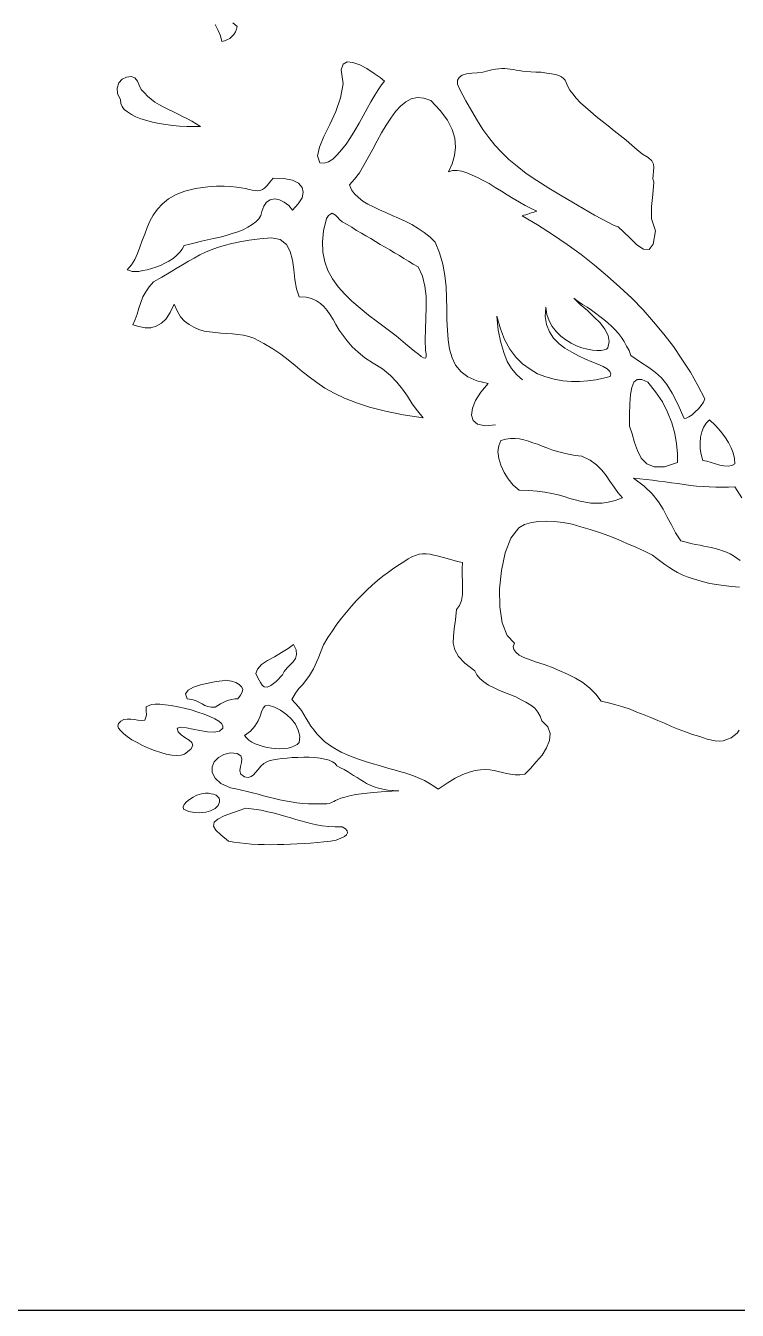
# Model space of a CAD drawing. Header units: millimetres. Extents: x 87938 to 265635, y 330093 to 434310.
# Drawn here: x 220151 to 222802, y 348959 to 353745 of the extents above; entities that cross this region are included whole.
import ezdxf

# ---------------------------------------------------------------- set-up
doc = ezdxf.new("R2010")
doc.units = ezdxf.units.MM
doc.layers.add('www.cad-blocks.net', color=7, linetype='Continuous')

# ---------------------------------------------------------------- blocks, each defined once
blk = doc.blocks.new('A$C5F7565A8')
at = {"lineweight": 0}
for p, q in [((536.7, 4790.1), (548.1, 4768.4)), ((619.3, 4782.5), (602.8, 4796.5)), ((548.1, 4768.4), (557, 4748.1)), ((557, 4748.1), (562.1, 4726.5)), ((591.4, 4738), (599, 4745.6)), ((599, 4745.6), (606.6, 4753.2)), ((606.6, 4753.2), (613, 4763.4)), ((613, 4763.4), (616.8, 4772.3)), ((616.8, 4772.3), (619.3, 4782.5)), ((562.1, 4726.5), (572.2, 4729.1)), ((572.2, 4729.1), (581.2, 4732.9)), ((581.2, 4732.9), (591.4, 4738)), ((1007.2, 4621), (1013.6, 4642.6)), ((1013.6, 4642.6), (1028.8, 4651.5)), ((1028.8, 4651.5), (1050.5, 4649)), ((1050.5, 4649), (1075.9, 4640.1)), ((223.8, 4596.8), (207.3, 4594.3)), ((237.8, 4591.8), (223.8, 4596.8)), ((1013.6, 4568.9), (1007.2, 4621)), ((1075.9, 4640.1), (1102.5, 4626.1)), ((1102.5, 4626.1), (1129.3, 4608.3)), ((1129.3, 4608.3), (1152.1, 4593)), ((1457.4, 4601.9), (1445.9, 4593)), ((1473.9, 4607), (1457.4, 4601.9)), ((1493, 4609.5), (1473.9, 4607)), ((1513.3, 4610.8), (1493, 4609.5)), ((1535, 4612.1), (1513.3, 4610.8)), ((1552.8, 4617.2), (1535, 4612.1)), ((1568, 4621), (1552.8, 4617.2)), ((1582, 4623.6), (1568, 4621)), ((1594.7, 4624.8), (1582, 4623.6)), ((1604.9, 4626.1), (1594.7, 4624.8)), ((1616.3, 4626.1), (1604.9, 4626.1)), ((1626.5, 4624.8), (1616.3, 4626.1)), ((1636.7, 4623.6), (1626.5, 4624.8)), ((1646.9, 4622.3), (1636.7, 4623.6)), ((1658.3, 4619.8), (1646.9, 4622.3)), ((1669.7, 4618.5), (1658.3, 4619.8)), ((1682.5, 4615.9), (1669.7, 4618.5)), ((1696.5, 4614.7), (1682.5, 4615.9)), ((1713, 4613.4), (1696.5, 4614.7)), ((1732, 4612.1), (1713, 4613.4)), ((1752.4, 4612.1), (1732, 4612.1)), ((1772.7, 4609.5), (1752.4, 4612.1)), ((1790.6, 4607), (1772.7, 4609.5)), ((1804.6, 4604.5), (1790.6, 4607)), ((1817.3, 4600.6), (1804.6, 4604.5)), ((1827.4, 4595.6), (1817.3, 4600.6)), ((1835.1, 4589.2), (1827.4, 4595.6)), ((178, 4572.7), (171.7, 4553.6)), ((171.7, 4553.6), (173, 4533.3)), ((190.7, 4586.7), (178, 4572.7)), ((207.3, 4594.3), (190.7, 4586.7)), ((248, 4579), (237.8, 4591.8)), ((254.3, 4563.8), (248, 4579)), ((261.9, 4548.5), (254.3, 4563.8)), ((273.4, 4535.8), (261.9, 4548.5)), ((1004.7, 4516.7), (1013.6, 4568.9)), ((1144.5, 4547.2), (1131.8, 4526.9)), ((1157.3, 4565.1), (1144.5, 4547.2)), ((1152.1, 4593), (1168.7, 4579)), ((1168.7, 4579), (1157.3, 4565.1)), ((1445.9, 4593), (1439.6, 4582.9)), ((1439.6, 4582.9), (1439.6, 4567.6)), ((1439.6, 4567.6), (1448.5, 4548.5)), ((1448.5, 4548.5), (1471.4, 4505.3)), ((1841.5, 4582.9), (1835.1, 4589.2)), ((1845.3, 4574), (1841.5, 4582.9)), ((1850.3, 4561.3), (1845.3, 4574)), ((1858, 4546), (1850.3, 4561.3)), ((173, 4533.3), (184.4, 4509.1)), ((184.4, 4509.1), (185.7, 4496.4)), ((284.9, 4523.1), (273.4, 4535.8)), ((298.8, 4511.7), (284.9, 4523.1)), ((312.8, 4501.4), (298.8, 4511.7)), ((329.4, 4491.3), (312.8, 4501.4)), ((986.8, 4465.9), (1004.7, 4516.7)), ((1117.8, 4502.7), (1103.9, 4477.3)), ((1131.8, 4526.9), (1117.8, 4502.7)), ((1227.2, 4486.2), (1247.5, 4502.7)), ((1247.5, 4502.7), (1267.9, 4512.9)), ((1267.9, 4512.9), (1290.8, 4518)), ((1290.8, 4518), (1315, 4515.5)), ((1315, 4515.5), (1340.4, 4506.6)), ((1340.4, 4506.6), (1376, 4469.7)), ((1471.4, 4505.3), (1493, 4467.1)), ((1869.4, 4532), (1858, 4546)), ((1882.1, 4515.5), (1869.4, 4532)), ((1898.7, 4498.9), (1882.1, 4515.5)), ((1916.5, 4482.4), (1898.7, 4498.9)), ((185.7, 4496.4), (190.7, 4484.9)), ((190.7, 4484.9), (198.4, 4473.5)), ((198.4, 4473.5), (211.1, 4464.6)), ((211.1, 4464.6), (225.1, 4454.4)), ((225.1, 4454.4), (241.6, 4446.8)), ((345.9, 4482.4), (329.4, 4491.3)), ((363.7, 4473.5), (345.9, 4482.4)), ((381.5, 4464.6), (363.7, 4473.5)), ((399.3, 4455.7), (381.5, 4464.6)), ((415.8, 4448), (399.3, 4455.7)), ((964, 4417.5), (986.8, 4465.9)), ((1103.9, 4477.3), (1088.6, 4450.6)), ((1191.6, 4441.7), (1209.4, 4465.9)), ((1209.4, 4465.9), (1227.2, 4486.2)), ((1376, 4469.7), (1402.7, 4434.1)), ((1493, 4467.1), (1514.6, 4431.5)), ((1935.5, 4465.9), (1916.5, 4482.4)), ((1957.2, 4448), (1935.5, 4465.9)), ((241.6, 4446.8), (260.7, 4439.1)), ((260.7, 4439.1), (282.3, 4432.8)), ((282.3, 4432.8), (303.9, 4426.4)), ((303.9, 4426.4), (328.1, 4421.4)), ((328.1, 4421.4), (353.5, 4417.5)), ((353.5, 4417.5), (379, 4413.7)), ((379, 4413.7), (404.4, 4411.2)), ((404.4, 4411.2), (431.1, 4409.9)), ((433.7, 4439.1), (415.8, 4448)), ((431.1, 4409.9), (456.5, 4409.9)), ((450.2, 4430.2), (433.7, 4439.1)), ((466.7, 4420.1), (450.2, 4430.2)), ((456.5, 4409.9), (482, 4409.9)), ((482, 4409.9), (466.7, 4420.1)), ((942.3, 4373), (964, 4417.5)), ((1073.3, 4422.6), (1058.1, 4395.9)), ((1088.6, 4450.6), (1073.3, 4422.6)), ((1157.3, 4387), (1173.8, 4415)), ((1173.8, 4415), (1191.6, 4441.7)), ((1402.7, 4434.1), (1420.5, 4399.7)), ((1514.6, 4431.5), (1535, 4399.7)), ((1978.8, 4430.2), (1957.2, 4448)), ((2001.7, 4412.5), (1978.8, 4430.2)), ((2023.3, 4394.6), (2001.7, 4412.5)), ((925.8, 4333.6), (942.3, 4373)), ((1041.5, 4369.2), (1025, 4345)), ((1058.1, 4395.9), (1041.5, 4369.2)), ((1124.2, 4326), (1140.7, 4356.5)), ((1140.7, 4356.5), (1157.3, 4387)), ((1420.5, 4399.7), (1430.7, 4366.7)), ((1430.7, 4366.7), (1433.2, 4333.6)), ((1535, 4399.7), (1556.6, 4369.2)), ((1556.6, 4369.2), (1579.5, 4341.2)), ((2046.2, 4376.8), (2023.3, 4394.6)), ((2069.1, 4359), (2046.2, 4376.8)), ((2089.4, 4341.2), (2069.1, 4359)), ((918.2, 4300.6), (925.8, 4333.6)), ((1008.5, 4323.4), (991.9, 4304.4)), ((1025, 4345), (1008.5, 4323.4)), ((1107.7, 4295.4), (1124.2, 4326)), ((1433.2, 4333.6), (1429.4, 4301.8)), ((1579.5, 4341.2), (1603.6, 4314.5)), ((1603.6, 4314.5), (1631.6, 4287.8)), ((2109.8, 4323.4), (2089.4, 4341.2)), ((2128.8, 4306.9), (2109.8, 4323.4)), ((927.1, 4275.1), (918.2, 4300.6)), ((943.6, 4273.8), (927.1, 4275.1)), ((958.9, 4278.9), (943.6, 4273.8)), ((975.4, 4289.1), (958.9, 4278.9)), ((991.9, 4304.4), (975.4, 4289.1)), ((1074.6, 4238.2), (1091.1, 4266.2)), ((1091.1, 4266.2), (1107.7, 4295.4)), ((1420.5, 4271.3), (1406.5, 4242)), ((1429.4, 4301.8), (1420.5, 4271.3)), ((1631.6, 4287.8), (1662.1, 4262.4)), ((1662.1, 4262.4), (1696.5, 4235.7)), ((2150.4, 4295.4), (2128.8, 4306.9)), ((2164.5, 4282.7), (2150.4, 4295.4)), ((2170.8, 4270), (2164.5, 4282.7)), ((2172.1, 4257.3), (2170.8, 4270)), ((741.4, 4202.6), (752.9, 4217.9)), ((752.9, 4217.9), (793.6, 4216.6)), ((793.6, 4216.6), (825.3, 4210.3)), ((1037.7, 4192.5), (1056.8, 4214.1)), ((1056.8, 4214.1), (1074.6, 4238.2)), ((1406.5, 4242), (1421.8, 4245.9)), ((1421.8, 4245.9), (1438.3, 4245.9)), ((1438.3, 4245.9), (1456.1, 4243.3)), ((1456.1, 4243.3), (1475.2, 4238.2)), ((1475.2, 4238.2), (1494.3, 4229.3)), ((1494.3, 4229.3), (1514.6, 4220.4)), ((1514.6, 4220.4), (1536.2, 4209)), ((1696.5, 4235.7), (1735.9, 4209)), ((2168.3, 4215.3), (2169.5, 4229.3)), ((2172.1, 4202.6), (2168.3, 4215.3)), ((2169.5, 4229.3), (2170.8, 4243.3)), ((2170.8, 4243.3), (2172.1, 4257.3)), ((391.7, 4156.8), (424.8, 4169.5)), ((424.8, 4169.5), (464.2, 4179.7)), ((464.2, 4179.7), (509.9, 4186.1)), ((509.9, 4186.1), (541.8, 4188.6)), ((541.8, 4188.6), (571, 4188.6)), ((571, 4188.6), (595.2, 4187.3)), ((595.2, 4187.3), (616.8, 4184.8)), ((616.8, 4184.8), (634.6, 4182.2)), ((634.6, 4182.2), (649.8, 4179.7)), ((649.8, 4179.7), (663.8, 4175.9)), ((663.8, 4175.9), (675.3, 4173.4)), ((675.3, 4173.4), (686.7, 4172.1)), ((686.7, 4172.1), (695.6, 4170.8)), ((695.6, 4170.8), (704.5, 4172.1)), ((704.5, 4172.1), (713.4, 4175.9)), ((713.4, 4175.9), (721, 4181)), ((721, 4181), (731.2, 4189.9)), ((731.2, 4189.9), (741.4, 4202.6)), ((825.3, 4210.3), (848.2, 4198.8)), ((848.2, 4198.8), (861, 4183.5)), ((861, 4183.5), (864.8, 4165.7)), ((864.8, 4165.7), (861, 4144.1)), ((1045.3, 4174.6), (1037.7, 4192.5)), ((1056.8, 4159.4), (1045.3, 4174.6)), ((1536.2, 4209), (1557.8, 4197.5)), ((1557.8, 4197.5), (1580.8, 4183.5)), ((1580.8, 4183.5), (1603.6, 4169.5)), ((1603.6, 4169.5), (1625.2, 4155.6)), ((1735.9, 4209), (1780.4, 4181)), ((1780.4, 4181), (1830, 4150.5)), ((2168.3, 4156.8), (2172.1, 4202.6)), ((321.8, 4102.2), (340.8, 4122.5)), ((340.8, 4122.5), (363.7, 4140.3)), ((363.7, 4140.3), (391.7, 4156.8)), ((728.7, 4128.8), (718.5, 4113.6)), ((742.7, 4136.5), (728.7, 4128.8)), ((759.2, 4140.3), (742.7, 4136.5)), ((777, 4136.5), (759.2, 4140.3)), ((794.8, 4128.8), (777, 4136.5)), ((811.4, 4116.1), (794.8, 4128.8)), ((825.3, 4098.3), (811.4, 4116.1)), ((847, 4122.5), (825.3, 4098.3)), ((861, 4144.1), (847, 4122.5)), ((1070.8, 4145.4), (1056.8, 4159.4)), ((1087.3, 4132.6), (1070.8, 4145.4)), ((1106.4, 4121.2), (1087.3, 4132.6)), ((1126.7, 4111.1), (1106.4, 4121.2)), ((1625.2, 4155.6), (1648.1, 4141.6)), ((1648.1, 4141.6), (1671, 4128.8)), ((1671, 4128.8), (1692.7, 4116.1)), ((1692.7, 4116.1), (1714.3, 4104.7)), ((1830, 4150.5), (1887.2, 4117.4)), ((1887.2, 4117.4), (1950.8, 4080.5)), ((2163.2, 4112.3), (2168.3, 4156.8)), ((293.8, 4057.6), (306.5, 4080.5)), ((306.5, 4080.5), (321.8, 4102.2)), ((707.1, 4079.2), (699.4, 4066.5)), ((710.9, 4093.3), (707.1, 4079.2)), ((718.5, 4113.6), (710.9, 4093.3)), ((952.5, 4067.8), (960.1, 4079.2)), ((960.1, 4079.2), (966.5, 4084.3)), ((966.5, 4084.3), (972.9, 4086.9)), ((972.9, 4086.9), (979.2, 4084.3)), ((979.2, 4084.3), (985.6, 4080.5)), ((985.6, 4080.5), (993.2, 4072.9)), ((993.2, 4072.9), (1000.9, 4064)), ((1149.6, 4099.6), (1126.7, 4111.1)), ((1172.5, 4089.5), (1149.6, 4099.6)), ((1196.7, 4079.2), (1172.5, 4089.5)), ((1220.9, 4069.1), (1196.7, 4079.2)), ((1245, 4057.6), (1220.9, 4069.1)), ((1687.6, 4080.5), (1681.2, 4078)), ((1681.2, 4078), (1738.4, 4043.7)), ((1695.2, 4081.8), (1687.6, 4080.5)), ((1701.6, 4084.3), (1695.2, 4081.8)), ((1707.9, 4085.6), (1701.6, 4084.3)), ((1714.3, 4088.2), (1707.9, 4085.6)), ((1714.3, 4104.7), (1735.9, 4094.5)), ((1721.9, 4089.5), (1714.3, 4088.2)), ((1728.2, 4092), (1721.9, 4089.5)), ((1735.9, 4094.5), (1728.2, 4092)), ((1950.8, 4080.5), (2023.3, 4041.1)), ((2163.2, 4066.5), (2163.2, 4112.3)), ((274.7, 4009.3), (283.6, 4033.5)), ((283.6, 4033.5), (293.8, 4057.6)), ((641, 4025.8), (621.8, 4018.2)), ((658.7, 4034.8), (641, 4025.8)), ((675.3, 4044.9), (658.7, 4034.8)), ((689.3, 4055.1), (675.3, 4044.9)), ((699.4, 4066.5), (689.3, 4055.1)), ((937.2, 3980), (941, 4022)), ((941, 4022), (952.5, 4067.8)), ((1000.9, 4064), (1011, 4055.1)), ((1011, 4055.1), (1028.8, 4044.9)), ((1028.8, 4044.9), (1046.6, 4034.8)), ((1046.6, 4034.8), (1064.4, 4023.3)), ((1064.4, 4023.3), (1082.2, 4013.1)), ((1270.5, 4044.9), (1245, 4057.6)), ((1293.3, 4030.9), (1270.5, 4044.9)), ((1316.2, 4015.7), (1293.3, 4030.9)), ((1738.4, 4043.7), (1794.4, 4008)), ((2023.3, 4041.1), (2038.5, 4036)), ((2038.5, 4036), (2058.9, 4018.2)), ((2177.2, 4022), (2163.2, 4066.5)), ((2169.5, 3972.4), (2177.2, 4022)), ((256.9, 3961), (265.8, 3985.2)), ((265.8, 3985.2), (274.7, 4009.3)), ((442.6, 3972.4), (422.2, 3967.3)), ((462.9, 3977.5), (442.6, 3972.4)), ((485.8, 3982.6), (462.9, 3977.5)), ((508.7, 3987.7), (485.8, 3982.6)), ((531.6, 3992.8), (508.7, 3987.7)), ((555.7, 3997.9), (531.6, 3992.8)), ((578.6, 4004.2), (555.7, 3997.9)), ((571, 3967.3), (599, 3975)), ((600.2, 4011.9), (578.6, 4004.2)), ((599, 3975), (629.5, 3980)), ((621.8, 4018.2), (600.2, 4011.9)), ((629.5, 3980), (663.8, 3986.4)), ((663.8, 3986.4), (703.3, 3991.5)), ((703.3, 3991.5), (746.5, 3995.3)), ((746.5, 3995.3), (779.5, 3989)), ((779.5, 3989), (802.5, 3971.1)), ((938.5, 3941.9), (937.2, 3980)), ((1082.2, 4013.1), (1098.7, 4003)), ((1098.7, 4003), (1116.6, 3992.8)), ((1116.6, 3992.8), (1134.4, 3981.3)), ((1134.4, 3981.3), (1152.1, 3971.1)), ((1337.8, 3997.9), (1316.2, 4015.7)), ((1356.9, 3978.8), (1337.8, 3997.9)), ((1373.5, 3939.4), (1356.9, 3978.8)), ((1794.4, 4008), (1849.1, 3971.1)), ((2058.9, 4018.2), (2083.1, 3994.1)), ((2083.1, 3994.1), (2108.5, 3969.9)), ((2154.3, 3952.1), (2169.5, 3972.4)), ((237.8, 3915.2), (248, 3936.8)), ((248, 3936.8), (256.9, 3961)), ((393, 3929.2), (380.3, 3919)), ((405.7, 3941.9), (393, 3929.2)), ((414.6, 3953.4), (405.7, 3941.9)), ((422.2, 3967.3), (414.6, 3953.4)), ((459.1, 3920.3), (479.5, 3931.8)), ((479.5, 3931.8), (501, 3941.9)), ((501, 3941.9), (522.6, 3950.8)), ((522.6, 3950.8), (545.6, 3959.7)), ((545.6, 3959.7), (571, 3967.3)), ((802.5, 3971.1), (816.4, 3944.5)), ((816.4, 3944.5), (825.3, 3912.7)), ((946.2, 3906.3), (938.5, 3941.9)), ((1152.1, 3971.1), (1170, 3961)), ((1170, 3961), (1187.8, 3950.8)), ((1187.8, 3950.8), (1205.6, 3939.4)), ((1205.6, 3939.4), (1223.4, 3929.2)), ((1223.4, 3929.2), (1239.9, 3919)), ((1384.9, 3897.4), (1373.5, 3939.4)), ((1849.1, 3971.1), (1901.2, 3933)), ((1901.2, 3933), (1950.8, 3893.6)), ((2108.5, 3969.9), (2132.7, 3953.4)), ((2132.7, 3953.4), (2154.3, 3952.1)), ((209.8, 3875.8), (225.1, 3894.9)), ((225.1, 3894.9), (237.8, 3915.2)), ((300.1, 3880.9), (283.6, 3875.8)), ((316.7, 3886), (300.1, 3880.9)), ((333.2, 3892.3), (316.7, 3886)), ((349.7, 3901.2), (333.2, 3892.3)), ((365, 3908.8), (349.7, 3901.2)), ((380.3, 3919), (365, 3908.8)), ((366.2, 3865.6), (391.7, 3880.9)), ((391.7, 3880.9), (415.8, 3894.9)), ((415.8, 3894.9), (437.5, 3908.8)), ((437.5, 3908.8), (459.1, 3920.3)), ((825.3, 3912.7), (830.4, 3877.1)), ((830.4, 3877.1), (834.2, 3840.2)), ((957.6, 3873.2), (946.2, 3906.3)), ((1239.9, 3919), (1257.7, 3908.8)), ((1257.7, 3908.8), (1275.5, 3897.4)), ((1275.5, 3897.4), (1293.3, 3887.2)), ((1293.3, 3887.2), (1309.8, 3852.9)), ((1392.5, 3855.4), (1384.9, 3897.4)), ((1950.8, 3893.6), (1999.1, 3852.9)), ((217.5, 3873.2), (209.8, 3875.8)), ((227.6, 3870.7), (217.5, 3873.2)), ((240.3, 3870.7), (227.6, 3870.7)), ((253.1, 3870.7), (240.3, 3870.7)), ((268.3, 3873.2), (253.1, 3870.7)), ((283.6, 3875.8), (268.3, 3873.2)), ((291.2, 3813.5), (307.7, 3831.3)), ((307.7, 3831.3), (338.3, 3849.1)), ((338.3, 3849.1), (366.2, 3865.6)), ((834.2, 3840.2), (840.6, 3805.8)), ((974.1, 3842.7), (957.6, 3873.2)), ((995.7, 3813.5), (974.1, 3842.7)), ((1309.8, 3852.9), (1318.8, 3816)), ((1397.6, 3813.5), (1392.5, 3855.4)), ((1999.1, 3852.9), (2044.9, 3812.2)), ((268.3, 3775.3), (278.5, 3794.4)), ((278.5, 3794.4), (291.2, 3813.5)), ((840.6, 3805.8), (850.8, 3775.3)), ((1019.9, 3785.5), (995.7, 3813.5)), ((1046.6, 3760), (1019.9, 3785.5)), ((1318.8, 3816), (1323.9, 3777.9)), ((1398.9, 3771.5), (1397.6, 3813.5)), ((2044.9, 3812.2), (2089.4, 3770.2)), ((246.7, 3711.7), (253.1, 3733.4)), ((253.1, 3733.4), (260.7, 3755)), ((260.7, 3755), (268.3, 3775.3)), ((384.1, 3748.6), (370.1, 3716.8)), ((395.5, 3723.2), (384.1, 3748.6)), ((850.8, 3775.3), (876.2, 3774.1)), ((876.2, 3774.1), (896.6, 3768.9)), ((896.6, 3768.9), (914.4, 3761.3)), ((914.4, 3761.3), (929.6, 3751.1)), ((929.6, 3751.1), (942.3, 3739.7)), ((942.3, 3739.7), (955.1, 3724.5)), ((1077.1, 3733.4), (1046.6, 3760)), ((1108.9, 3707.9), (1077.1, 3733.4)), ((1323.9, 3737.2), (1322.6, 3696.5)), ((1323.9, 3777.9), (1323.9, 3737.2)), ((1400.1, 3730.8), (1398.9, 3771.5)), ((1768.9, 3737.2), (1766.4, 3702.8)), ((1772.7, 3710.4), (1768.9, 3737.2)), ((1873.2, 3770.2), (1897.4, 3747.3)), ((1889.7, 3758.8), (1873.2, 3770.2)), ((1906.3, 3747.3), (1889.7, 3758.8)), ((1897.4, 3747.3), (1924.1, 3724.5)), ((1922.8, 3737.2), (1906.3, 3747.3)), ((1939.3, 3725.7), (1922.8, 3737.2)), ((2089.4, 3770.2), (2131.4, 3727)), ((230.2, 3671.1), (239.1, 3691.4)), ((239.1, 3691.4), (246.7, 3711.7)), ((354.8, 3693.9), (337, 3677.4)), ((370.1, 3716.8), (354.8, 3693.9)), ((408.2, 3701.6), (395.5, 3723.2)), ((423.5, 3685), (408.2, 3701.6)), ((955.1, 3724.5), (965.2, 3709.2)), ((965.2, 3709.2), (976.7, 3691.4)), ((976.7, 3691.4), (986.8, 3672.3)), ((1142, 3682.5), (1108.9, 3707.9)), ((1322.6, 3696.5), (1321.3, 3655.8)), ((1400.1, 3690.1), (1400.1, 3730.8)), ((1402.7, 3652), (1400.1, 3690.1)), ((1587.1, 3704.1), (1592.2, 3652)), ((1599.8, 3657), (1587.1, 3704.1)), ((1766.4, 3702.8), (1771.5, 3672.3)), ((1781.6, 3686.3), (1772.7, 3710.4)), ((1793.1, 3664.7), (1781.6, 3686.3)), ((1924.1, 3724.5), (1948.3, 3701.6)), ((1954.6, 3714.3), (1939.3, 3725.7)), ((1948.3, 3701.6), (1971.1, 3678.7)), ((1969.9, 3702.8), (1954.6, 3714.3)), ((1985.1, 3691.4), (1969.9, 3702.8)), ((2000.4, 3678.7), (1985.1, 3691.4)), ((2131.4, 3727), (2170.8, 3682.5)), ((253.1, 3664.7), (230.2, 3671.1)), ((276, 3660.8), (253.1, 3664.7)), ((297.6, 3660.8), (276, 3660.8)), ((317.9, 3665.9), (297.6, 3660.8)), ((337, 3677.4), (317.9, 3665.9)), ((440, 3672.3), (423.5, 3685)), ((457.8, 3662.1), (440, 3672.3)), ((476.9, 3654.5), (457.8, 3662.1)), ((496, 3648.1), (476.9, 3654.5)), ((516.3, 3645.6), (496, 3648.1)), ((537.9, 3643.1), (516.3, 3645.6)), ((558.3, 3640.5), (537.9, 3643.1)), ((579.9, 3639.2), (558.3, 3640.5)), ((601.5, 3638), (579.9, 3639.2)), ((621.8, 3635.4), (601.5, 3638)), ((986.8, 3672.3), (999.6, 3652)), ((999.6, 3652), (1013.6, 3631.6)), ((1176.3, 3657), (1142, 3682.5)), ((1212, 3630.4), (1176.3, 3657)), ((1321.3, 3655.8), (1320.1, 3615.1)), ((1405.2, 3615.1), (1402.7, 3652)), ((1592.2, 3652), (1601.1, 3606.2)), ((1615.1, 3616.4), (1599.8, 3657)), ((1771.5, 3672.3), (1782.9, 3645.6)), ((1782.9, 3645.6), (1798.2, 3621.5)), ((1808.4, 3645.6), (1793.1, 3664.7)), ((1824.9, 3629.1), (1808.4, 3645.6)), ((1971.1, 3678.7), (1988.9, 3655.8)), ((1988.9, 3655.8), (2001.7, 3631.6)), ((2014.4, 3665.9), (2000.4, 3678.7)), ((2027.1, 3653.2), (2014.4, 3665.9)), ((2039.8, 3639.2), (2027.1, 3653.2)), ((2051.3, 3624), (2039.8, 3639.2)), ((2170.8, 3682.5), (2209, 3636.7)), ((642.2, 3632.9), (621.8, 3635.4)), ((662.6, 3627.8), (642.2, 3632.9)), ((681.6, 3621.5), (662.6, 3627.8)), ((718.5, 3602.4), (681.6, 3621.5)), ((751.6, 3582), (718.5, 3602.4)), ((1013.6, 3631.6), (1028.8, 3611.2)), ((1028.8, 3611.2), (1047.9, 3589.6)), ((1047.9, 3589.6), (1069.5, 3569.3)), ((1246.3, 3601.1), (1212, 3630.4)), ((1280.6, 3571.9), (1246.3, 3601.1)), ((1320.1, 3615.1), (1321.3, 3575.7)), ((1410.3, 3580.8), (1405.2, 3615.1)), ((1601.1, 3606.2), (1612.5, 3568)), ((1635.4, 3580.8), (1615.1, 3616.4)), ((1798.2, 3621.5), (1818.5, 3601.1)), ((1818.5, 3601.1), (1840.2, 3584.6)), ((1844, 3615.1), (1824.9, 3629.1)), ((1863.1, 3603.6), (1844, 3615.1)), ((1883.4, 3593.5), (1863.1, 3603.6)), ((1903.8, 3585.8), (1883.4, 3593.5)), ((2005.5, 3608.7), (2000.4, 3585.8)), ((2001.7, 3631.6), (2005.5, 3608.7)), ((2061.5, 3608.7), (2051.3, 3624)), ((2070.3, 3592.2), (2061.5, 3608.7)), ((2079.2, 3575.7), (2070.3, 3592.2)), ((2209, 3636.7), (2244.6, 3590.9)), ((2244.6, 3590.9), (2276.4, 3543.9)), ((782.1, 3561.7), (751.6, 3582)), ((808.8, 3541.3), (782.1, 3561.7)), ((1069.5, 3569.3), (1094.9, 3548.9)), ((1094.9, 3548.9), (1125.5, 3528.6)), ((1294.6, 3561.7), (1280.6, 3571.9)), ((1304.8, 3554), (1294.6, 3561.7)), ((1313.7, 3548.9), (1304.8, 3554)), ((1320.1, 3547.7), (1313.7, 3548.9)), ((1322.6, 3548.9), (1320.1, 3547.7)), ((1321.3, 3575.7), (1323.9, 3563)), ((1323.9, 3554), (1322.6, 3548.9)), ((1323.9, 3563), (1323.9, 3554)), ((1420.5, 3548.9), (1410.3, 3580.8)), ((1433.2, 3521), (1420.5, 3548.9)), ((1612.5, 3568), (1625.2, 3535)), ((1657, 3551.5), (1635.4, 3580.8)), ((1682.5, 3526.1), (1657, 3551.5)), ((1840.2, 3584.6), (1865.6, 3569.3)), ((1865.6, 3569.3), (1891.1, 3555.3)), ((1891.1, 3555.3), (1916.5, 3543.9)), ((1924.1, 3580.8), (1903.8, 3585.8)), ((1916.5, 3543.9), (1940.6, 3533.7)), ((1943.2, 3576.9), (1924.1, 3580.8)), ((1959.7, 3575.7), (1943.2, 3576.9)), ((1975, 3575.7), (1959.7, 3575.7)), ((1986.4, 3578.2), (1975, 3575.7)), ((1995.3, 3580.8), (1986.4, 3578.2)), ((2000.4, 3585.8), (1995.3, 3580.8)), ((2085.6, 3556.6), (2079.2, 3575.7)), ((2122.5, 3532.4), (2085.6, 3556.6)), ((2276.4, 3543.9), (2308.1, 3495.5)), ((835.5, 3519.7), (808.8, 3541.3)), ((861, 3498.1), (835.5, 3519.7)), ((887.6, 3477.7), (861, 3498.1)), ((1125.5, 3528.6), (1161.1, 3507)), ((1161.1, 3507), (1190.3, 3482.8)), ((1453.6, 3496.8), (1433.2, 3521)), ((1479, 3477.7), (1453.6, 3496.8)), ((1625.2, 3535), (1641.8, 3508.2)), ((1641.8, 3508.2), (1660.8, 3485.4)), ((1710.4, 3505.7), (1682.5, 3526.1)), ((1738.4, 3489.2), (1710.4, 3505.7)), ((1940.6, 3533.7), (1963.5, 3524.8)), ((1963.5, 3524.8), (1982.6, 3515.9)), ((1982.6, 3515.9), (1997.9, 3507)), ((1997.9, 3507), (2008, 3498.1)), ((2008, 3498.1), (2011.9, 3489.2)), ((2153, 3512.1), (2122.5, 3532.4)), ((2178.4, 3494.3), (2153, 3512.1)), ((2200, 3473.9), (2178.4, 3494.3)), ((2308.1, 3495.5), (2336.1, 3445.9)), ((915.6, 3456.1), (887.6, 3477.7)), ((946.2, 3435.8), (915.6, 3456.1)), ((1190.3, 3482.8), (1214.5, 3457.4)), ((1214.5, 3457.4), (1234.8, 3432)), ((1512, 3462.5), (1479, 3477.7)), ((1554, 3452.3), (1512, 3462.5)), ((1527.3, 3420.5), (1554, 3452.3)), ((1660.8, 3485.4), (1682.5, 3466.3)), ((1768.9, 3477.7), (1738.4, 3489.2)), ((1800.7, 3468.8), (1768.9, 3477.7)), ((1832.5, 3462.5), (1800.7, 3468.8)), ((1864.3, 3460), (1832.5, 3462.5)), ((1894.9, 3460), (1864.3, 3460)), ((1925.4, 3462.5), (1894.9, 3460)), ((1955.9, 3466.3), (1925.4, 3462.5)), ((1983.9, 3472.7), (1955.9, 3466.3)), ((2009.3, 3479), (1983.9, 3472.7)), ((2011.9, 3489.2), (2009.3, 3479)), ((2089.4, 3438.3), (2097, 3457.4)), ((2097, 3457.4), (2109.8, 3467.6)), ((2109.8, 3467.6), (2126.3, 3467.6)), ((2126.3, 3467.6), (2149.2, 3457.4)), ((2149.2, 3457.4), (2178.4, 3421.8)), ((2220.4, 3448.5), (2200, 3473.9)), ((2239.5, 3416.7), (2220.4, 3448.5)), ((2336.1, 3445.9), (2361.5, 3396.3)), ((980.5, 3416.7), (946.2, 3435.8)), ((1018.6, 3397.6), (980.5, 3416.7)), ((1234.8, 3432), (1253.9, 3405.3)), ((1253.9, 3405.3), (1271.7, 3377.3)), ((1507, 3390), (1527.3, 3420.5)), ((2081.8, 3377.3), (2084.3, 3411.6)), ((2084.3, 3411.6), (2089.4, 3438.3)), ((2178.4, 3421.8), (2203.8, 3384.9)), ((2261.1, 3376), (2239.5, 3416.7)), ((1063.2, 3381.1), (1018.6, 3397.6)), ((1112.8, 3364.6), (1063.2, 3381.1)), ((1171.3, 3349.3), (1112.8, 3364.6)), ((1271.7, 3377.3), (1290.8, 3350.5)), ((1290.8, 3350.5), (1312.4, 3325.1)), ((1491.7, 3335.3), (1495.5, 3360.8)), ((1495.5, 3360.8), (1507, 3390)), ((2080.5, 3337.8), (2081.8, 3377.3)), ((2203.8, 3384.9), (2223, 3345.5)), ((2284, 3322.6), (2261.1, 3376)), ((2337.4, 3358.2), (2326, 3346.7)), ((2347.6, 3370.9), (2337.4, 3358.2)), ((2356.5, 3383.6), (2347.6, 3370.9)), ((2361.5, 3396.3), (2356.5, 3383.6)), ((1237.4, 3336.6), (1171.3, 3349.3)), ((1312.4, 3325.1), (1237.4, 3336.6)), ((1498.1, 3315), (1491.7, 3335.3)), ((1514.6, 3301), (1498.1, 3315)), ((2080.5, 3293.3), (2080.5, 3337.8)), ((2223, 3345.5), (2238.2, 3306.1)), ((2238.2, 3306.1), (2249.6, 3266.6)), ((2291.6, 3323.9), (2284, 3322.6)), ((2301.8, 3328.9), (2291.6, 3323.9)), ((2314.5, 3336.6), (2301.8, 3328.9)), ((2326, 3346.7), (2314.5, 3336.6)), ((2366.7, 3304.8), (2356.5, 3289.5)), ((2379.4, 3317.5), (2366.7, 3304.8)), ((2401, 3295.9), (2379.4, 3317.5)), ((1542.6, 3294.6), (1514.6, 3301)), ((1582, 3298.4), (1542.6, 3294.6)), ((2090.7, 3265.4), (2080.5, 3293.3)), ((2099.6, 3233.6), (2090.7, 3265.4)), ((2249.6, 3266.6), (2256, 3228.5)), ((2350.1, 3273), (2345, 3252.7)), ((2356.5, 3289.5), (2350.1, 3273)), ((2420.1, 3275.5), (2401, 3295.9)), ((2436.6, 3253.9), (2420.1, 3275.5)), ((1590.9, 3199.3), (1593.5, 3220.9)), ((1593.5, 3220.9), (1601.1, 3239.9)), ((1601.1, 3239.9), (1620.1, 3245)), ((1620.1, 3245), (1638, 3247.6)), ((1638, 3247.6), (1654.5, 3247.6)), ((1654.5, 3247.6), (1671, 3246.3)), ((1671, 3246.3), (1687.6, 3242.4)), ((1687.6, 3242.4), (1704.1, 3238.6)), ((1704.1, 3238.6), (1720.6, 3232.3)), ((1720.6, 3232.3), (1738.4, 3227.2)), ((1738.4, 3227.2), (1755, 3219.6)), ((1755, 3219.6), (1772.7, 3213.2)), ((1772.7, 3213.2), (1791.9, 3205.6)), ((2111.1, 3203.1), (2099.6, 3233.6)), ((2256, 3228.5), (2259.9, 3191.6)), ((2345, 3252.7), (2343.8, 3232.3)), ((2343.8, 3232.3), (2343.8, 3209.4)), ((2343.8, 3209.4), (2347.6, 3187.8)), ((2449.3, 3233.6), (2436.6, 3253.9)), ((2459.5, 3213.2), (2449.3, 3233.6)), ((2467.1, 3194.2), (2459.5, 3213.2)), ((1593.5, 3173.8), (1590.9, 3199.3)), ((1601.1, 3148.4), (1593.5, 3173.8)), ((1791.9, 3205.6), (1812.2, 3199.3)), ((1812.2, 3199.3), (1832.5, 3194.2)), ((1832.5, 3194.2), (1854.2, 3189)), ((1854.2, 3189), (1878.3, 3185.2)), ((1878.3, 3185.2), (1903.8, 3182.7)), ((1903.8, 3182.7), (1934.3, 3167.4)), ((1934.3, 3167.4), (1958.4, 3149.7)), ((2125, 3175.1), (2111.1, 3203.1)), ((2145.4, 3153.5), (2125, 3175.1)), ((2259.9, 3191.6), (2259.9, 3158.5)), ((2347.6, 3187.8), (2353.9, 3166.2)), ((2353.9, 3166.2), (2369.2, 3163.6)), ((2369.2, 3163.6), (2385.7, 3158.5)), ((2472.2, 3173.8), (2467.1, 3194.2)), ((2473.5, 3153.5), (2472.2, 3173.8)), ((1613.8, 3121.7), (1601.1, 3148.4)), ((1629.1, 3097.5), (1613.8, 3121.7)), ((1958.4, 3149.7), (1977.5, 3130.5)), ((1977.5, 3130.5), (1994, 3110.2)), ((2173.4, 3142), (2145.4, 3153.5)), ((2211.5, 3142), (2173.4, 3142)), ((2259.9, 3158.5), (2211.5, 3142)), ((2385.7, 3158.5), (2401, 3153.5)), ((2401, 3153.5), (2417.5, 3148.4)), ((2417.5, 3148.4), (2432.8, 3145.8)), ((2432.8, 3145.8), (2448, 3144.6)), ((2448, 3144.6), (2462, 3147.1)), ((2462, 3147.1), (2473.5, 3153.5)), ((1648.1, 3074.6), (1629.1, 3097.5)), ((1669.7, 3055.5), (1648.1, 3074.6)), ((1994, 3110.2), (2008, 3088.6)), ((2008, 3088.6), (2023.3, 3067)), ((2023.3, 3067), (2037.3, 3046.6)), ((2135.2, 3070.8), (2095.8, 3100.1)), ((2095.8, 3100.1), (2119.9, 3097.5)), ((2119.9, 3097.5), (2142.8, 3095)), ((2165.7, 3041.6), (2135.2, 3070.8)), ((2142.8, 3095), (2167, 3092.4)), ((2167, 3092.4), (2189.9, 3088.6)), ((2189.9, 3088.6), (2214.1, 3086)), ((2214.1, 3086), (2236.9, 3082.2)), ((2236.9, 3082.2), (2261.1, 3079.7)), ((2261.1, 3079.7), (2284, 3077.1)), ((2284, 3077.1), (2308.1, 3073.3)), ((2308.1, 3073.3), (2331, 3070.8)), ((2331, 3070.8), (2355.2, 3069.5)), ((2355.2, 3069.5), (2378.1, 3068.2)), ((2378.1, 3068.2), (2402.2, 3067)), ((2402.2, 3067), (2426.4, 3067)), ((2426.4, 3067), (2449.3, 3067)), ((2449.3, 3067), (2473.5, 3068.2)), ((2473.5, 3068.2), (2498.9, 3026.3)), ((1705.4, 3054.3), (1669.7, 3055.5)), ((1737.2, 3051.7), (1705.4, 3054.3)), ((1765.1, 3047.9), (1737.2, 3051.7)), ((1791.9, 3042.8), (1765.1, 3047.9)), ((1814.7, 3037.7), (1791.9, 3042.8)), ((1837.6, 3031.3), (1814.7, 3037.7)), ((1858, 3025), (1837.6, 3031.3)), ((1878.3, 3019.9), (1858, 3025)), ((1897.4, 3014.8), (1878.3, 3019.9)), ((2027.1, 3017.4), (2001.7, 3011)), ((2055.1, 3026.3), (2027.1, 3017.4)), ((2037.3, 3046.6), (2055.1, 3026.3)), ((2188.6, 3012.3), (2165.7, 3041.6)), ((1916.5, 3011), (1897.4, 3014.8)), ((1936.8, 3007.2), (1916.5, 3011)), ((1957.2, 3007.2), (1936.8, 3007.2)), ((1978.8, 3007.2), (1957.2, 3007.2)), ((2001.7, 3011), (1978.8, 3007.2)), ((2206.4, 2984.3), (2188.6, 3012.3)), ((2221.7, 2955.1), (2206.4, 2984.3)), ((1690.1, 2927.1), (1668.5, 2915.6)), ((1715.5, 2934.7), (1690.1, 2927.1)), ((1742.3, 2938.6), (1715.5, 2934.7)), ((1771.5, 2939.8), (1742.3, 2938.6)), ((1800.7, 2938.6), (1771.5, 2939.8)), ((1833.8, 2934.7), (1800.7, 2938.6)), ((1866.9, 2928.3), (1833.8, 2934.7)), ((1899.9, 2919.4), (1866.9, 2928.3)), ((1934.3, 2909.3), (1899.9, 2919.4)), ((2236.9, 2925.8), (2221.7, 2955.1)), ((2252.2, 2896.6), (2236.9, 2925.8)), ((1639.2, 2876.2), (1617.6, 2821.5)), ((1668.5, 2915.6), (1639.2, 2876.2)), ((1968.6, 2897.8), (1934.3, 2909.3)), ((2004.2, 2885.1), (1968.6, 2897.8)), ((2038.5, 2871.1), (2004.2, 2885.1)), ((2272.6, 2867.3), (2252.2, 2896.6)), ((2071.6, 2857.1), (2038.5, 2871.1)), ((2104.7, 2843.2), (2071.6, 2857.1)), ((2136.5, 2827.9), (2104.7, 2843.2)), ((2167, 2813.9), (2136.5, 2827.9)), ((2286.5, 2863.5), (2272.6, 2867.3)), ((2300.5, 2859.7), (2286.5, 2863.5)), ((2314.5, 2855.9), (2300.5, 2859.7)), ((2328.5, 2853.3), (2314.5, 2855.9)), ((2343.8, 2850.8), (2328.5, 2853.3)), ((2357.7, 2847), (2343.8, 2850.8)), ((2371.8, 2844.4), (2357.7, 2847)), ((2385.7, 2841.9), (2371.8, 2844.4)), ((2399.7, 2838.1), (2385.7, 2841.9)), ((2413.7, 2834.3), (2399.7, 2838.1)), ((2427.7, 2829.2), (2413.7, 2834.3)), ((2441.7, 2824.1), (2427.7, 2829.2)), ((2455.7, 2817.7), (2441.7, 2824.1)), ((1203, 2764.3), (1223.4, 2778.3)), ((1223.4, 2778.3), (1243.7, 2791)), ((1243.7, 2791), (1256.4, 2799.9)), ((1256.4, 2799.9), (1270.5, 2807.5)), ((1270.5, 2807.5), (1283.2, 2812.6)), ((1283.2, 2812.6), (1297.1, 2816.4)), ((1297.1, 2816.4), (1309.8, 2817.7)), ((1309.8, 2817.7), (1323.9, 2817.7)), ((1323.9, 2817.7), (1337.8, 2816.4)), ((1337.8, 2816.4), (1351.8, 2813.9)), ((1351.8, 2813.9), (1364.5, 2811.4)), ((1364.5, 2811.4), (1378.5, 2807.5)), ((1378.5, 2807.5), (1392.5, 2803.7)), ((1392.5, 2803.7), (1405.2, 2799.9)), ((1405.2, 2799.9), (1419.2, 2796.1)), ((1419.2, 2796.1), (1432, 2792.3)), ((1432, 2792.3), (1445.9, 2788.5)), ((1445.9, 2788.5), (1458.6, 2785.9)), ((1458.6, 2785.9), (1457.4, 2763)), ((1617.6, 2821.5), (1603.6, 2756.7)), ((2182.2, 2801.2), (2167, 2813.9)), ((2197.5, 2789.8), (2182.2, 2801.2)), ((2212.8, 2778.3), (2197.5, 2789.8)), ((2228, 2768.1), (2212.8, 2778.3)), ((2468.4, 2811.4), (2455.7, 2817.7)), ((2481.1, 2802.5), (2468.4, 2811.4)), ((2493.8, 2793.6), (2481.1, 2802.5)), ((1142, 2718.5), (1162.4, 2735.1)), ((1162.4, 2735.1), (1182.7, 2750.3)), ((1182.7, 2750.3), (1203, 2764.3)), ((1457.4, 2763), (1457.4, 2738.9)), ((1457.4, 2738.9), (1458.6, 2714.7)), ((1603.6, 2756.7), (1596, 2688)), ((2244.6, 2757.9), (2228, 2768.1)), ((2259.9, 2749), (2244.6, 2757.9)), ((2277.6, 2740.2), (2259.9, 2749)), ((2295.4, 2732.5), (2277.6, 2740.2)), ((2314.5, 2726.2), (2295.4, 2732.5)), ((1083.5, 2663.8), (1102.5, 2682.9)), ((1102.5, 2682.9), (1121.7, 2702)), ((1121.7, 2702), (1142, 2718.5)), ((1458.6, 2714.7), (1458.6, 2690.6)), ((1458.6, 2690.6), (1458.6, 2666.4)), ((1596, 2688), (1597.3, 2620.6)), ((2334.9, 2719.8), (2314.5, 2726.2)), ((2356.5, 2713.4), (2334.9, 2719.8)), ((2380.6, 2708.3), (2356.5, 2713.4)), ((2404.8, 2704.5), (2380.6, 2708.3)), ((2431.5, 2700.7), (2404.8, 2704.5)), ((2460.7, 2696.9), (2431.5, 2700.7)), ((2491.3, 2694.4), (2460.7, 2696.9)), ((1045.3, 2623.2), (1063.2, 2644.8)), ((1063.2, 2644.8), (1083.5, 2663.8)), ((1454.8, 2644.8), (1447.2, 2625.7)), ((1458.6, 2666.4), (1454.8, 2644.8)), ((1008.5, 2578.6), (1026.3, 2601.5)), ((1026.3, 2601.5), (1045.3, 2623.2)), ((1435.8, 2610.4), (1433.2, 2572.3)), ((1447.2, 2625.7), (1435.8, 2610.4)), ((1597.3, 2620.6), (1606.2, 2560.8)), ((974.1, 2531.6), (990.6, 2555.7)), ((990.6, 2555.7), (1008.5, 2578.6)), ((1428.1, 2539.2), (1425.6, 2511.2)), ((1433.2, 2572.3), (1428.1, 2539.2)), ((1606.2, 2560.8), (1625.2, 2513.8)), ((941, 2479.4), (957.6, 2506.1)), ((957.6, 2506.1), (974.1, 2531.6)), ((1425.6, 2511.2), (1424.3, 2485.8)), ((1625.2, 2513.8), (1652, 2485.8)), ((757.9, 2434.9), (784.6, 2450.2)), ((784.6, 2450.2), (808.8, 2465.5)), ((808.8, 2465.5), (829.1, 2480.7)), ((829.1, 2480.7), (839.3, 2460.4)), ((840.6, 2443.8), (836.8, 2428.6)), ((839.3, 2460.4), (840.6, 2443.8)), ((920.7, 2428.6), (941, 2479.4)), ((1424.3, 2485.8), (1430.7, 2460.4)), ((1430.7, 2460.4), (1443.4, 2436.2)), ((1652, 2485.8), (1646.9, 2473.1)), ((1646.9, 2473.1), (1649.4, 2461.7)), ((1649.4, 2461.7), (1657, 2451.4)), ((1657, 2451.4), (1669.7, 2441.3)), ((1669.7, 2441.3), (1687.6, 2432.4)), ((694.4, 2389.1), (709.6, 2405.7)), ((709.6, 2405.7), (732.5, 2421)), ((732.5, 2421), (757.9, 2434.9)), ((805, 2393), (794.8, 2380.3)), ((816.4, 2404.4), (805, 2393)), ((827.9, 2415.9), (816.4, 2404.4)), ((836.8, 2428.6), (827.9, 2415.9)), ((904.2, 2390.4), (920.7, 2428.6)), ((1443.4, 2436.2), (1467.5, 2410.8)), ((1467.5, 2410.8), (1504.4, 2382.8)), ((1687.6, 2432.4), (1710.4, 2423.5)), ((1710.4, 2423.5), (1734.6, 2414.6)), ((1734.6, 2414.6), (1762.6, 2405.7)), ((1762.6, 2405.7), (1790.6, 2395.5)), ((1790.6, 2395.5), (1821.1, 2382.8)), ((563.4, 2344.6), (577.3, 2347.2)), ((577.3, 2347.2), (597.7, 2343.4)), ((689.3, 2372.6), (694.4, 2389.1)), ((695.6, 2356.1), (689.3, 2372.6)), ((700.7, 2347.2), (695.6, 2356.1)), ((705.8, 2338.3), (700.7, 2347.2)), ((788.5, 2367.5), (764.3, 2342.1)), ((794.8, 2380.3), (788.5, 2367.5)), ((862.2, 2330.7), (874.9, 2345.9)), ((874.9, 2345.9), (888.9, 2365)), ((888.9, 2365), (904.2, 2390.4)), ((1504.4, 2382.8), (1512, 2367.5)), ((1512, 2367.5), (1523.5, 2353.5)), ((1523.5, 2353.5), (1538.8, 2340.8)), ((1821.1, 2382.8), (1850.3, 2370.1)), ((1850.3, 2370.1), (1879.6, 2354.8)), ((1879.6, 2354.8), (1907.6, 2338.3)), ((427.3, 2296.3), (436.2, 2310.3)), ((436.2, 2310.3), (456.5, 2321.8)), ((456.5, 2321.8), (482, 2330.7)), ((482, 2330.7), (511.2, 2337)), ((511.2, 2337), (540.5, 2342.1)), ((540.5, 2342.1), (563.4, 2344.6)), ((597.7, 2343.4), (614.2, 2338.3)), ((614.2, 2338.3), (626.9, 2331.9)), ((626.9, 2331.9), (635.9, 2323)), ((638.4, 2302.7), (632.1, 2291.2)), ((635.9, 2323), (639.7, 2314.1)), ((639.7, 2314.1), (638.4, 2302.7)), ((712.2, 2329.4), (705.8, 2338.3)), ((719.8, 2323), (712.2, 2329.4)), ((731.2, 2321.8), (719.8, 2323)), ((745.2, 2328.1), (731.2, 2321.8)), ((764.3, 2342.1), (745.2, 2328.1)), ((822.8, 2276), (836.8, 2298.8)), ((836.8, 2298.8), (849.5, 2316.7)), ((849.5, 2316.7), (862.2, 2330.7)), ((1538.8, 2340.8), (1555.3, 2329.4)), ((1555.3, 2329.4), (1574.4, 2320.5)), ((1574.4, 2320.5), (1593.5, 2310.3)), ((1593.5, 2310.3), (1615.1, 2301.4)), ((1615.1, 2301.4), (1635.4, 2293.8)), ((1907.6, 2338.3), (1933, 2317.9)), ((1933, 2317.9), (1955.9, 2295)), ((293.8, 2254.4), (279.8, 2248)), ((301.4, 2256.9), (293.8, 2254.4)), ((314.1, 2258.2), (301.4, 2256.9)), ((330.7, 2258.2), (314.1, 2258.2)), ((351, 2255.6), (330.7, 2258.2)), ((373.9, 2253.1), (351, 2255.6)), ((398, 2248), (373.9, 2253.1)), ((432.4, 2278.5), (427.3, 2296.3)), ((450.2, 2276), (432.4, 2278.5)), ((464.2, 2272.2), (450.2, 2276)), ((476.9, 2265.8), (464.2, 2272.2)), ((488.3, 2259.5), (476.9, 2265.8)), ((498.5, 2253.1), (488.3, 2259.5)), ((509.9, 2249.3), (498.5, 2253.1)), ((546.8, 2253.1), (536.7, 2246.7)), ((557, 2259.5), (546.8, 2253.1)), ((567.2, 2264.5), (557, 2259.5)), ((577.3, 2269.6), (567.2, 2264.5)), ((587.5, 2273.4), (577.3, 2269.6)), ((599, 2276), (587.5, 2273.4)), ((610.4, 2278.5), (599, 2276)), ((621.8, 2278.5), (610.4, 2278.5)), ((632.1, 2291.2), (621.8, 2278.5)), ((716, 2242.9), (723.6, 2251.8)), ((723.6, 2251.8), (735.1, 2254.4)), ((735.1, 2254.4), (757.9, 2246.7)), ((835.5, 2262), (822.8, 2276)), ((848.2, 2248), (835.5, 2262)), ((1635.4, 2293.8), (1657, 2284.9)), ((1657, 2284.9), (1677.4, 2274.7)), ((1677.4, 2274.7), (1695.2, 2265.8)), ((1695.2, 2265.8), (1713, 2254.4)), ((1713, 2254.4), (1728.2, 2242.9)), ((1955.9, 2295), (1975, 2269.6)), ((1975, 2269.6), (2003, 2263.3)), ((2003, 2263.3), (2029.6, 2255.6)), ((2029.6, 2255.6), (2056.4, 2248)), ((209.8, 2202.2), (197.1, 2201)), ((222.6, 2202.2), (209.8, 2202.2)), ((235.3, 2201), (222.6, 2202.2)), ((281.1, 2217.5), (274.7, 2198.4)), ((279.8, 2248), (279.8, 2234)), ((279.8, 2234), (281.1, 2217.5)), ((422.2, 2242.9), (398, 2248)), ((447.6, 2236.5), (422.2, 2242.9)), ((473.1, 2228.9), (447.6, 2236.5)), ((496, 2221.3), (473.1, 2228.9)), ((517.6, 2212.4), (496, 2221.3)), ((522.6, 2246.7), (509.9, 2249.3)), ((535.4, 2203.5), (517.6, 2212.4)), ((536.7, 2246.7), (522.6, 2246.7)), ((550.6, 2194.6), (535.4, 2203.5)), ((696.9, 2195.8), (704.5, 2213.7)), ((704.5, 2213.7), (709.6, 2230.2)), ((709.6, 2230.2), (716, 2242.9)), ((757.9, 2246.7), (780.8, 2235.3)), ((780.8, 2235.3), (802.5, 2220)), ((802.5, 2220), (821.5, 2202.2)), ((821.5, 2202.2), (836.8, 2183.1)), ((858.4, 2234), (848.2, 2248)), ((867.3, 2220), (858.4, 2234)), ((876.2, 2204.8), (867.3, 2220)), ((885.1, 2190.7), (876.2, 2204.8)), ((1728.2, 2242.9), (1739.7, 2228.9)), ((1739.7, 2228.9), (1748.6, 2213.7)), ((1748.6, 2213.7), (1753.7, 2195.8)), ((2056.4, 2248), (2083.1, 2239.1)), ((2083.1, 2239.1), (2108.5, 2228.9)), ((2108.5, 2228.9), (2135.2, 2218.7)), ((2135.2, 2218.7), (2160.7, 2208.6)), ((2160.7, 2208.6), (2186.1, 2197.1)), ((176.8, 2185.7), (174.2, 2178)), ((174.2, 2178), (176.8, 2169.1)), ((185.7, 2194.6), (176.8, 2185.7)), ((176.8, 2169.1), (184.4, 2160.3)), ((184.4, 2160.3), (195.8, 2148.8)), ((197.1, 2201), (185.7, 2194.6)), ((249.2, 2198.4), (235.3, 2201)), ((261.9, 2197.1), (249.2, 2198.4)), ((274.7, 2198.4), (261.9, 2197.1)), ((395.5, 2169.1), (409.5, 2173)), ((399.3, 2155.2), (395.5, 2169.1)), ((410.7, 2143.7), (399.3, 2155.2)), ((409.5, 2173), (429.9, 2170.4)), ((429.9, 2170.4), (454, 2165.3)), ((454, 2165.3), (480.7, 2160.3)), ((480.7, 2160.3), (508.7, 2155.2)), ((508.7, 2155.2), (532.9, 2153.9)), ((532.9, 2153.9), (553.2, 2157.7)), ((560.8, 2185.7), (550.6, 2194.6)), ((553.2, 2157.7), (565.9, 2169.1)), ((565.9, 2178), (560.8, 2185.7)), ((565.9, 2169.1), (565.9, 2178)), ((646, 2141.1), (668.9, 2157.7)), ((668.9, 2157.7), (685.5, 2176.8)), ((685.5, 2176.8), (696.9, 2195.8)), ((836.8, 2183.1), (847, 2161.5)), ((847, 2161.5), (852.1, 2138.6)), ((894, 2176.8), (885.1, 2190.7)), ((905.5, 2161.5), (894, 2176.8)), ((915.6, 2147.5), (905.5, 2161.5)), ((1753.7, 2195.8), (1776.6, 2174.2)), ((1776.6, 2174.2), (1785.5, 2148.8)), ((2186.1, 2197.1), (2211.5, 2186.9)), ((2211.5, 2186.9), (2236.9, 2175.5)), ((2236.9, 2175.5), (2262.4, 2165.3)), ((2262.4, 2165.3), (2289.1, 2155.2)), ((2289.1, 2155.2), (2315.8, 2145)), ((2482.4, 2150.1), (2490, 2161.5)), ((195.8, 2148.8), (209.8, 2137.3)), ((209.8, 2137.3), (226.4, 2125.9)), ((226.4, 2125.9), (246.7, 2115.7)), ((246.7, 2115.7), (267.1, 2104.3)), ((424.8, 2133.5), (410.7, 2143.7)), ((440, 2124.6), (424.8, 2133.5)), ((450.2, 2115.7), (440, 2124.6)), ((454, 2104.3), (450.2, 2115.7)), ((653.7, 2132.3), (646, 2141.1)), ((662.6, 2124.6), (653.7, 2132.3)), ((674, 2117), (662.6, 2124.6)), ((686.7, 2110.7), (674, 2117)), ((700.7, 2105.6), (686.7, 2110.7)), ((843.2, 2108.1), (832.9, 2103)), ((850.8, 2115.7), (843.2, 2108.1)), ((852.1, 2138.6), (850.8, 2115.7)), ((929.6, 2133.5), (915.6, 2147.5)), ((944.9, 2119.5), (929.6, 2133.5)), ((962.7, 2105.6), (944.9, 2119.5)), ((1782.9, 2123.4), (1771.5, 2095.4)), ((1785.5, 2148.8), (1782.9, 2123.4)), ((2315.8, 2145), (2342.5, 2137.3)), ((2342.5, 2137.3), (2370.5, 2128.4)), ((2370.5, 2128.4), (2399.7, 2122.1)), ((2399.7, 2122.1), (2415, 2120.8)), ((2415, 2120.8), (2430.2, 2122.1)), ((2430.2, 2122.1), (2445.5, 2127.2)), ((2445.5, 2127.2), (2459.5, 2132.3)), ((2459.5, 2132.3), (2471, 2141.1)), ((2471, 2141.1), (2482.4, 2150.1)), ((267.1, 2104.3), (288.7, 2094.1)), ((288.7, 2094.1), (311.5, 2085.2)), ((311.5, 2085.2), (334.5, 2077.6)), ((334.5, 2077.6), (354.8, 2072.5)), ((354.8, 2072.5), (375.2, 2068.7)), ((375.2, 2068.7), (394.2, 2067.4)), ((394.2, 2067.4), (410.7, 2068.7)), ((410.7, 2068.7), (423.5, 2072.5)), ((423.5, 2072.5), (446.4, 2090.3)), ((446.4, 2090.3), (454, 2104.3)), ((534.1, 2043.3), (549.4, 2059.8)), ((549.4, 2059.8), (569.7, 2071.2)), ((569.7, 2071.2), (593.9, 2076.3)), ((593.9, 2076.3), (619.3, 2073.8)), ((619.3, 2073.8), (633.3, 2066.1)), ((633.3, 2066.1), (637.1, 2054.7)), ((716, 2100.5), (700.7, 2105.6)), ((731.2, 2096.7), (716, 2100.5)), ((746.5, 2094.1), (731.2, 2096.7)), ((763, 2092.9), (746.5, 2094.1)), ((778.3, 2091.6), (763, 2092.9)), ((793.6, 2092.9), (778.3, 2091.6)), ((808.8, 2094.1), (793.6, 2092.9)), ((805, 2057.2), (824.1, 2059.8)), ((821.5, 2097.9), (808.8, 2094.1)), ((832.9, 2103), (821.5, 2097.9)), ((824.1, 2059.8), (845.7, 2059.8)), ((845.7, 2059.8), (867.3, 2061.1)), ((867.3, 2061.1), (887.6, 2061.1)), ((887.6, 2061.1), (908, 2059.8)), ((908, 2059.8), (928.3, 2057.2)), ((983, 2092.9), (962.7, 2105.6)), ((1007.2, 2078.8), (983, 2092.9)), ((1035.2, 2067.4), (1007.2, 2078.8)), ((1067, 2054.7), (1035.2, 2067.4)), ((1755, 2068.7), (1733.4, 2043.3)), ((1771.5, 2095.4), (1755, 2068.7)), ((526.5, 2024.2), (534.1, 2043.3)), ((526.5, 2003.8), (526.5, 2024.2)), ((632.1, 2025.4), (629.5, 2010.2)), ((629.5, 2010.2), (633.3, 1997.5)), ((635.9, 2040.7), (632.1, 2025.4)), ((637.1, 2054.7), (635.9, 2040.7)), ((688, 2003.8), (696.9, 2015.3)), ((696.9, 2015.3), (707.1, 2026.7)), ((707.1, 2026.7), (718.5, 2036.9)), ((718.5, 2036.9), (735.1, 2045.8)), ((735.1, 2045.8), (742.7, 2048.4)), ((742.7, 2048.4), (754.1, 2050.9)), ((754.1, 2050.9), (769.4, 2053.4)), ((769.4, 2053.4), (785.9, 2056)), ((785.9, 2056), (805, 2057.2)), ((928.3, 2057.2), (946.2, 2053.4)), ((946.2, 2053.4), (961.4, 2049.6)), ((961.4, 2049.6), (974.1, 2043.3)), ((974.1, 2043.3), (984.3, 2036.9)), ((984.3, 2036.9), (990.6, 2028)), ((990.6, 2028), (1004.7, 2021.6)), ((1004.7, 2021.6), (1017.4, 2015.3)), ((1017.4, 2015.3), (1030.1, 2007.6)), ((1086, 2048.4), (1067, 2054.7)), ((1105.1, 2042), (1086, 2048.4)), ((1125.5, 2035.6), (1105.1, 2042)), ((1144.5, 2030.5), (1125.5, 2035.6)), ((1164.9, 2024.2), (1144.5, 2030.5)), ((1184, 2019.1), (1164.9, 2024.2)), ((1204.3, 2014), (1184, 2019.1)), ((1223.4, 2007.6), (1204.3, 2014)), ((1505.7, 2011.5), (1484.1, 2005.1)), ((1526.1, 2014), (1505.7, 2011.5)), ((1543.9, 2015.3), (1526.1, 2014)), ((1560.4, 2014), (1543.9, 2015.3)), ((1576.9, 2011.5), (1560.4, 2014)), ((1592.2, 2007.6), (1576.9, 2011.5)), ((1711.7, 2019.1), (1691.4, 1997.5)), ((1733.4, 2043.3), (1711.7, 2019.1)), ((536.7, 1982.2), (526.5, 2003.8)), ((558.3, 1963.1), (536.7, 1982.2)), ((593.9, 1946.6), (558.3, 1963.1)), ((633.3, 1997.5), (646, 1987.3)), ((646, 1987.3), (660, 1984.7)), ((660, 1984.7), (671.4, 1988.6)), ((671.4, 1988.6), (680.3, 1994.9)), ((680.3, 1994.9), (688, 2003.8)), ((1030.1, 2007.6), (1041.5, 2000)), ((1041.5, 2000), (1053, 1992.4)), ((1053, 1992.4), (1065.7, 1984.7)), ((1065.7, 1984.7), (1077.1, 1977.1)), ((1077.1, 1977.1), (1089.8, 1970.7)), ((1089.8, 1970.7), (1101.3, 1963.1)), ((1101.3, 1963.1), (1115.3, 1956.8)), ((1243.7, 2002.6), (1223.4, 2007.6)), ((1262.8, 1996.2), (1243.7, 2002.6)), ((1281.9, 1988.6), (1262.8, 1996.2)), ((1299.7, 1980.9), (1281.9, 1988.6)), ((1317.5, 1973.3), (1299.7, 1980.9)), ((1335.3, 1963.1), (1317.5, 1973.3)), ((1351.8, 1953), (1335.3, 1963.1)), ((1401.4, 1964.4), (1368.4, 1941.5)), ((1432, 1982.2), (1401.4, 1964.4)), ((1459.9, 1996.2), (1432, 1982.2)), ((1484.1, 2005.1), (1459.9, 1996.2)), ((1607.4, 2003.8), (1592.2, 2007.6)), ((1622.7, 2000), (1607.4, 2003.8)), ((1638, 1997.5), (1622.7, 2000)), ((1654.5, 1994.9), (1638, 1997.5)), ((1672.3, 1994.9), (1654.5, 1994.9)), ((1691.4, 1997.5), (1672.3, 1994.9)), ((455.3, 1912.3), (469.2, 1918.6)), ((469.2, 1918.6), (485.8, 1923.7)), ((485.8, 1923.7), (501, 1926.2)), ((501, 1926.2), (512.5, 1926.2)), ((512.5, 1926.2), (522.6, 1923.7)), ((522.6, 1923.7), (531.6, 1922.4)), ((531.6, 1922.4), (540.5, 1918.6)), ((540.5, 1918.6), (546.8, 1913.5)), ((614.2, 1942.8), (593.9, 1946.6)), ((635.9, 1937.7), (614.2, 1942.8)), ((656.2, 1932.6), (635.9, 1937.7)), ((676.5, 1927.5), (656.2, 1932.6)), ((696.9, 1922.4), (676.5, 1927.5)), ((717.2, 1917.3), (696.9, 1922.4)), ((737.6, 1912.3), (717.2, 1917.3)), ((1037.7, 1917.3), (1019.9, 1912.3)), ((1061.9, 1921.2), (1037.7, 1917.3)), ((1091.1, 1925), (1061.9, 1921.2)), ((1126.7, 1928.8), (1091.1, 1925)), ((1115.3, 1956.8), (1129.3, 1950.4)), ((1170, 1932.6), (1126.7, 1928.8)), ((1129.3, 1950.4), (1145.8, 1945.3)), ((1145.8, 1945.3), (1162.4, 1941.5)), ((1162.4, 1941.5), (1180.1, 1937.7)), ((1222.1, 1935.2), (1170, 1932.6)), ((1180.1, 1937.7), (1200.5, 1936.4)), ((1200.5, 1936.4), (1222.1, 1935.2)), ((1368.4, 1941.5), (1351.8, 1953)), ((418.4, 1875.4), (422.2, 1884.3)), ((419.6, 1866.5), (418.4, 1875.4)), ((422.2, 1884.3), (429.9, 1894.5)), ((429.9, 1894.5), (441.3, 1903.4)), ((441.3, 1903.4), (455.3, 1912.3)), ((536.7, 1869), (520.1, 1861.4)), ((548.1, 1880.4), (536.7, 1869)), ((546.8, 1913.5), (551.9, 1908.4)), ((553.2, 1894.5), (548.1, 1880.4)), ((551.9, 1908.4), (553.2, 1902.1)), ((553.2, 1902.1), (553.2, 1894.5)), ((605.3, 1855), (651.1, 1870.3)), ((651.1, 1870.3), (681.6, 1866.5)), ((757.9, 1907.2), (737.6, 1912.3)), ((778.3, 1902.1), (757.9, 1907.2)), ((798.6, 1898.3), (778.3, 1902.1)), ((820.2, 1894.5), (798.6, 1898.3)), ((841.9, 1890.7), (820.2, 1894.5)), ((863.5, 1888.1), (841.9, 1890.7)), ((885.1, 1886.8), (863.5, 1888.1)), ((906.7, 1886.8), (885.1, 1886.8)), ((929.6, 1886.8), (906.7, 1886.8)), ((943.6, 1886.8), (929.6, 1886.8)), ((953.8, 1886.8), (943.6, 1886.8)), ((961.4, 1888.1), (953.8, 1886.8)), ((967.8, 1890.7), (961.4, 1888.1)), ((972.9, 1893.2), (967.8, 1890.7)), ((979.2, 1895.7), (972.9, 1893.2)), ((985.6, 1899.6), (979.2, 1895.7)), ((994.5, 1903.4), (985.6, 1899.6)), ((1005.9, 1908.4), (994.5, 1903.4)), ((1019.9, 1912.3), (1005.9, 1908.4)), ((438.7, 1858.8), (419.6, 1866.5)), ((459.1, 1855), (438.7, 1858.8)), ((480.7, 1853.8), (459.1, 1855)), ((502.3, 1856.3), (480.7, 1853.8)), ((520.1, 1861.4), (502.3, 1856.3)), ((534.1, 1818.1), (546.8, 1829.6)), ((546.8, 1829.6), (571, 1842.3)), ((571, 1842.3), (605.3, 1855)), ((681.6, 1866.5), (708.3, 1862.7)), ((708.3, 1862.7), (733.8, 1857.6)), ((733.8, 1857.6), (757.9, 1852.5)), ((757.9, 1852.5), (779.5, 1846.1)), ((779.5, 1846.1), (799.9, 1839.8)), ((799.9, 1839.8), (819, 1834.7)), ((819, 1834.7), (838, 1828.3)), ((838, 1828.3), (855.9, 1823.2)), ((855.9, 1823.2), (874.9, 1818.1)), ((531.6, 1804.2), (534.1, 1818.1)), ((539.2, 1788.9), (531.6, 1804.2)), ((558.3, 1771.1), (539.2, 1788.9)), ((586.3, 1748.2), (558.3, 1771.1)), ((874.9, 1818.1), (894, 1813.1)), ((894, 1813.1), (914.4, 1809.2)), ((914.4, 1809.2), (936, 1805.4)), ((936, 1805.4), (958.9, 1802.9)), ((958.9, 1802.9), (984.3, 1801.6)), ((984.3, 1801.6), (1011, 1801.6)), ((1011, 1801.6), (1022.5, 1794)), ((1026.3, 1771.1), (1018.6, 1764.7)), ((1022.5, 1794), (1028.8, 1786.4)), ((1030.1, 1778.8), (1026.3, 1771.1)), ((1028.8, 1786.4), (1030.1, 1778.8)), ((606.6, 1744.4), (586.3, 1748.2)), ((628.2, 1741.9), (606.6, 1744.4)), ((651.1, 1739.3), (628.2, 1741.9)), ((672.7, 1736.8), (651.1, 1739.3)), ((696.9, 1735.5), (672.7, 1736.8)), ((719.8, 1735.5), (696.9, 1735.5)), ((744, 1734.2), (719.8, 1735.5)), ((769.4, 1735.5), (744, 1734.2)), ((793.6, 1735.5), (769.4, 1735.5)), ((817.7, 1736.8), (793.6, 1735.5)), ((843.2, 1738), (817.7, 1736.8)), ((868.6, 1739.3), (843.2, 1738)), ((892.8, 1740.6), (868.6, 1739.3)), ((918.2, 1743.1), (892.8, 1740.6)), ((942.3, 1745.7), (918.2, 1743.1)), ((966.5, 1748.2), (942.3, 1745.7)), ((988.1, 1752), (966.5, 1748.2)), ((1005.9, 1758.4), (988.1, 1752)), ((1018.6, 1764.7), (1005.9, 1758.4))]:
    blk.add_line(p, q, dxfattribs=at)
blk = doc.blocks.new('format')
at = {"layer": 'www.cad-blocks.net', "color": 155, "true_color": 0x546d8e}
blk.add_line((102853.7, 348959.3), (265634.8, 348959.3), dxfattribs=at)

msp = doc.modelspace()

# ---------------------------------------------------------------- block references
msp.add_blockref('A$C5F7565A8', (220319.6, 348959.3))
at = {"layer": 'www.cad-blocks.net'}
msp.add_blockref('format', (0, 0), dxfattribs=at)

doc.saveas('drawing.dxf')
